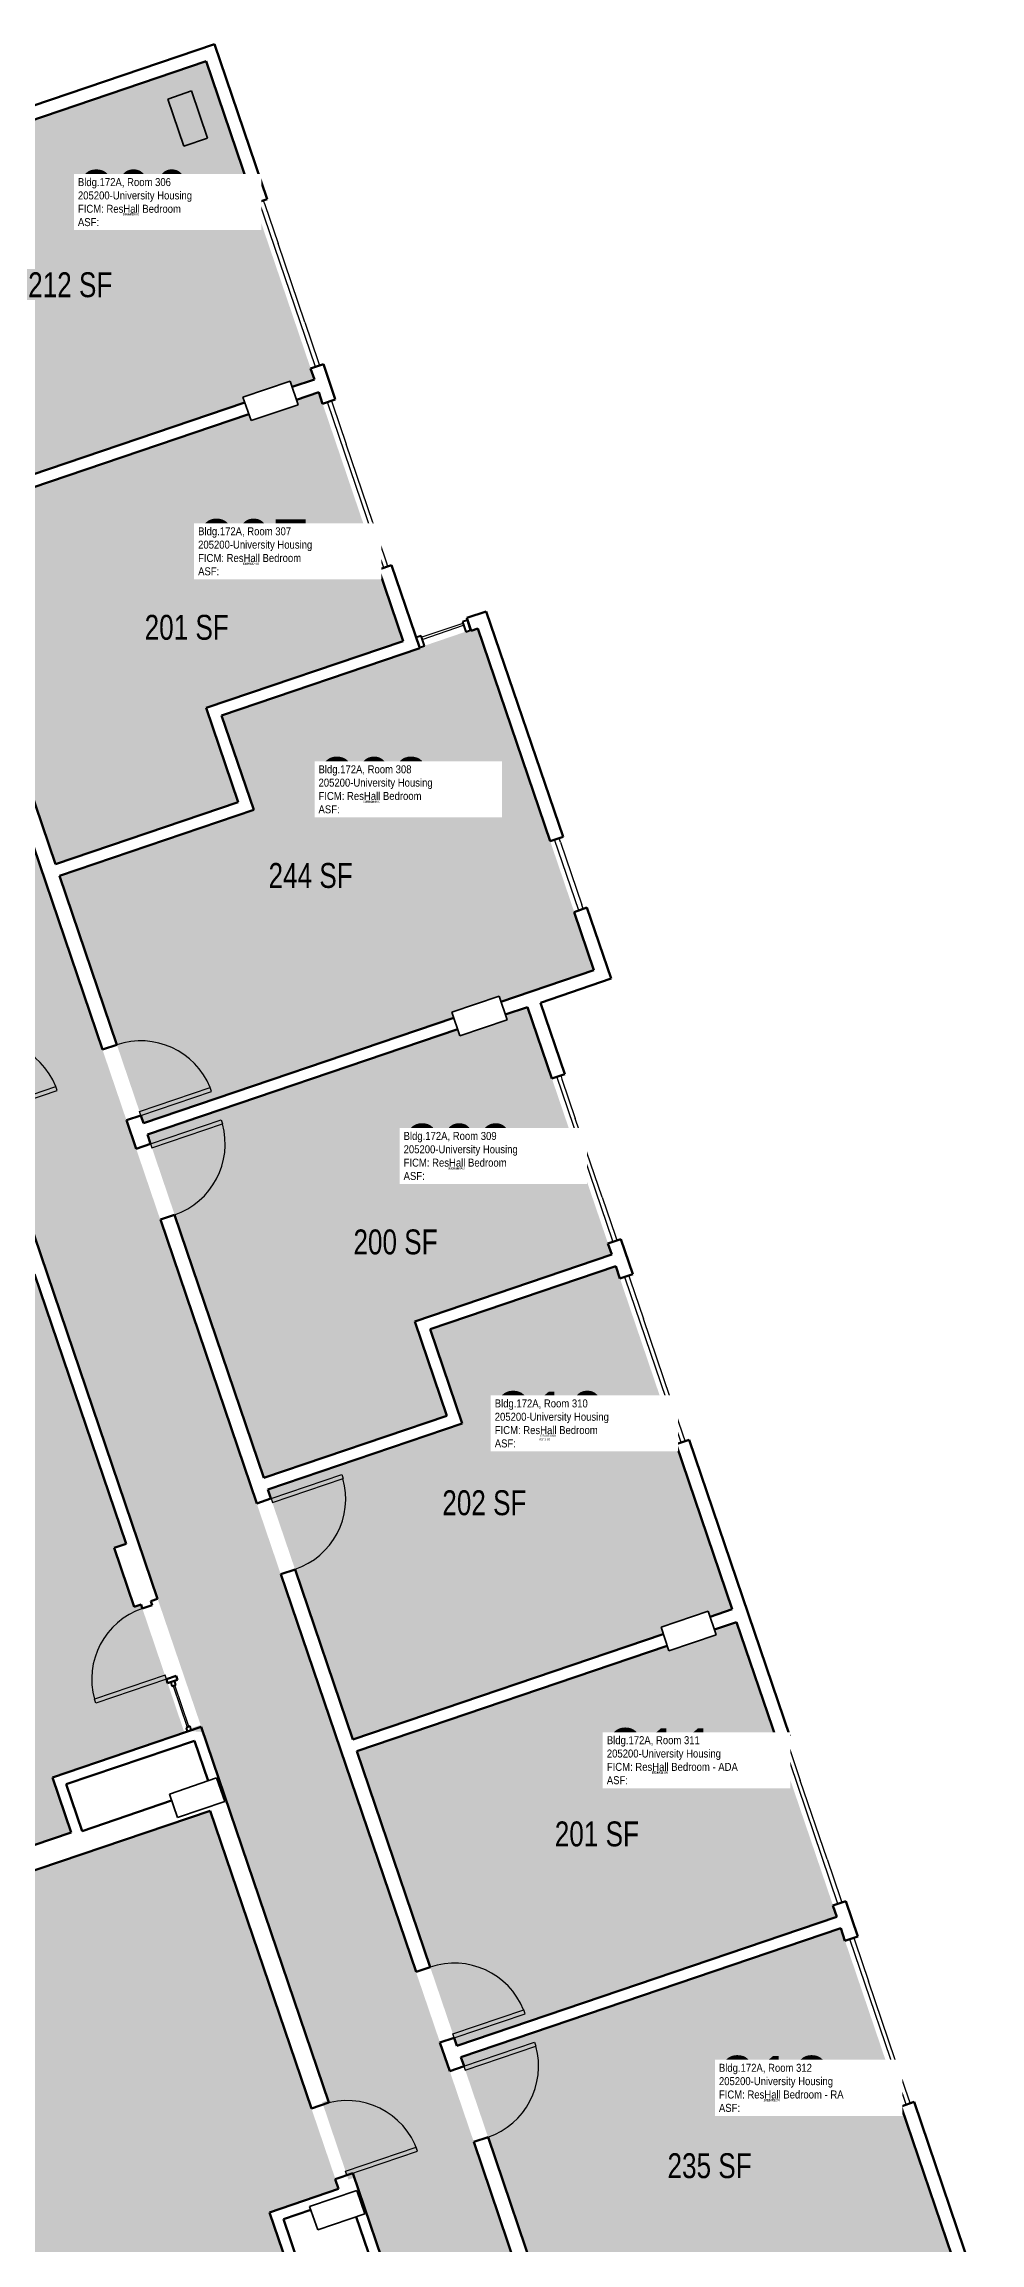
# Model space of a CAD drawing. Header units: inches. Extents: x 69231989 to 69233852, y 27661192 to 27663777.
# Drawn here: x 69232759 to 69233210, y 27662717 to 27663777 of the extents above; entities that cross this region are included whole.
import ezdxf
from ezdxf.enums import TextEntityAlignment as Align

# ---------------------------------------------------------------- set-up
doc = ezdxf.new("R2010")
doc.units = ezdxf.units.IN
doc.header["$LTSCALE"] = 100
doc.header["$MEASUREMENT"] = 0
for name, color, linetype in [('A-COLS', 5, 'CONTINUOUS'), ('A-DOOR', 2, 'CONTINUOUS'), ('A-GLAZ', 1, 'CONTINUOUS'), ('A-IDEN-RNUM', 7, 'CONTINUOUS'), ('A-IDEN-SNUM', 4, 'CONTINUOUS'), ('A-IDEN-VNUM', 4, 'CONTINUOUS'), ('A-WALL', 5, 'CONTINUOUS'), ('AREA-TEXT', 3, 'CONTINUOUS'), ('Rooms-Category-Color', 7, 'CONTINUOUS'), ('Rooms-College-Color', 7, 'CONTINUOUS'), ('Rooms-Department-Color', 7, 'CONTINUOUS'), ('Rooms-Division-Color', 7, 'CONTINUOUS'), ('Rooms-Information', 7, 'CONTINUOUS')]:
    doc.layers.add(name, color=color, linetype=linetype)
doc.styles.add('CP_AREA', font='arial.ttf', dxfattribs={"height": 15})
doc.styles.add('CP_ROOMSNUMBER', font='arial.ttf', dxfattribs={"height": 1})
doc.styles.add('CP_ROOMVNUMBER', font='arial.ttf', dxfattribs={"width": 0.85, "height": 0.075})

# ---------------------------------------------------------------- blocks, each defined once
blk = doc.blocks.new('Single-Flush Vision - 36_ x 84_-3807650-LEVEL 3')
at = {"layer": 'A-DOOR'}
for p, q in [((16, 2.9375), (16, 38.9375)), ((18, 38.9375), (16, 38.9375)), ((18, 2.9375), (18, 38.9375)), ((18, 2.9375), (16, 2.9375))]:
    blk.add_line(p, q, dxfattribs=at)
at = {"layer": 'A-DOOR', "lineweight": 25}
blk.add_arc((18, 2.9375), 36, 90, 180, dxfattribs=at)
blk = doc.blocks.new('08_Single-Flush - 08_Single-Flush_3_-0_ x 7_-0_ 45 MIN-2224386-LEVEL 3')
at = {"layer": 'A-DOOR', "color": 7}
for p, q in [((16, 2.9), (16, 38.9)), ((18, 38.9), (16, 38.9)), ((18, 2.9), (18, 38.9)), ((18, 2.9), (16, 2.9))]:
    blk.add_line(p, q, dxfattribs=at)
at = {"layer": 'A-DOOR', "lineweight": 25}
blk.add_arc((18, 2.9), 36, 93.1847, 180, dxfattribs=at)
blk = doc.blocks.new('08_Single-Flush - 08_Single-Flush_3_-0_ x 7_-0_-5597139-LEVEL 3')
at = {"layer": 'A-DOOR', "color": 7}
for p, q in [((16, -3.6), (16, -39.6)), ((18, -3.6), (16, -3.6)), ((18, -3.6), (18, -39.6)), ((18, -39.6), (16, -39.6))]:
    blk.add_line(p, q, dxfattribs=at)
at = {"layer": 'A-DOOR', "lineweight": 25}
blk.add_arc((18, -3.6), 36, 180, 266.8153, dxfattribs=at)
blk = doc.blocks.new('08_Single-Flush - 08_Single-Flush_3_-0_ x 7_-0_-5597140-LEVEL 3')
at = {"layer": 'A-DOOR', "color": 7}
for p, q in [((16, 3.6), (16, 39.6)), ((18, 39.6), (16, 39.6)), ((18, 3.6), (18, 39.6)), ((18, 3.6), (16, 3.6))]:
    blk.add_line(p, q, dxfattribs=at)
at = {"layer": 'A-DOOR', "lineweight": 25}
blk.add_arc((18, 3.6), 36, 93.1847, 180, dxfattribs=at)
blk = doc.blocks.new('08_Single-Flush - 08_Single-Flush_3_-0_ x 7_-0_-3393117-LEVEL 3')
at = {"layer": 'A-DOOR', "color": 7}
for p, q in [((16, -2.5), (16, -38.4)), ((18, -2.5), (16, -2.5)), ((18, -2.5), (18, -38.4)), ((18, -38.4), (16, -38.4))]:
    blk.add_line(p, q, dxfattribs=at)
at = {"layer": 'A-DOOR', "lineweight": 25}
blk.add_arc((18, -2.5), 36, 180, 266.8153, dxfattribs=at)

msp = doc.modelspace()

# ---------------------------------------------------------------- hatches: boundary and pattern name
at = {"layer": 'Rooms-Category-Color', "true_color": 0x728ef3}
for points in [[(69232660.1, 27663708.3), (69232663.8, 27663697.5), (69232668.3, 27663699.1), (69232676, 27663676.3), (69232671.5, 27663674.8), (69232693.3, 27663610.6), (69232687.5, 27663608.6), (69232706.3, 27663553.1), (69232855.9, 27663603.9), (69232855.9, 27663603.9), (69232855.1, 27663606.5), (69232877.7, 27663614.2), (69232878.7, 27663611.5), (69232889.4, 27663615.1), (69232837.3, 27663768.5)], [(69232837.3, 27663456.8), (69232932.2, 27663489), (69232891.5, 27663608.9), (69232880.8, 27663605.3), (69232881.6, 27663602.9), (69232858.9, 27663595.2), (69232857.8, 27663598.3), (69232708.2, 27663547.5), (69232764.7, 27663381.4), (69232852.7, 27663411.3)], [(69232956.6, 27663307.4), (69232955.7, 27663310.1), (69232978.4, 27663317.9), (69232979.3, 27663315.1), (69232993.1, 27663319.8), (69233024.1, 27663330.4), (69232968.2, 27663495.1), (69232964.9, 27663493.9), (69232964.7, 27663494.3), (69232940.1, 27663485.9), (69232940.2, 27663485.6), (69232844.7, 27663453.1), (69232860.2, 27663407.7), (69232766.6, 27663375.9), (69232807.1, 27663256.6)], [(69232981.4, 27663309), (69232982.3, 27663306.5), (69232959.5, 27663298.8), (69232958.5, 27663301.9), (69232809, 27663251.1), (69232865.1, 27663085.7), (69232953.2, 27663115.6), (69232937.8, 27663161), (69233032.7, 27663193.3), (69232992.1, 27663312.6)], [(69233034.6, 27663187.7), (69232945.2, 27663157.3), (69232960.6, 27663111.9), (69232867, 27663080.1), (69232908, 27662959.6), (69233057.5, 27663010.4), (69233056.4, 27663013.8), (69233079.1, 27663021.5), (69233080, 27663018.7), (69233090.7, 27663022.4)], [(69232958.1, 27662812), (69233141.1, 27662874.2), (69233092.8, 27663016.2), (69233082.1, 27663012.6), (69233082.9, 27663010.1), (69233063.3, 27663003.5), (69233060.2, 27663002.4), (69233059.4, 27663004.8), (69232909.8, 27662954)], [(69233143, 27662868.6), (69232960, 27662806.5), (69233016.6, 27662639.8), (69233041.7, 27662648.3), (69233111.9, 27662672.2), (69233115.5, 27662673.4), (69233115.3, 27662673.9), (69233118.1, 27662674.8), (69233166, 27662691.1), (69233164.4, 27662695.6), (69233187.2, 27662703.4), (69233188.7, 27662698.8), (69233199.4, 27662702.4)]]:
    msp.add_hatch(color=171, dxfattribs=at).paths.add_polyline_path(points)
at = {"layer": 'Rooms-Category-Color', "true_color": 0xadadad}
for points in [[(69232956.4, 27662608), (69233013.2, 27662627.3), (69232952.2, 27662806.9), (69232902, 27662954.5), (69232859.2, 27663080.5), (69232801.1, 27663251.5), (69232758.7, 27663376.3), (69232700.4, 27663548), (69232680.6, 27663606.3), (69232669.1, 27663640.2), (69232612.4, 27663620.9), (69232655.9, 27663492.9), (69232641.9, 27663488.1), (69232363.3, 27663393.5), (69232349.4, 27663388.7), (69232305.9, 27663516.8), (69232249.7, 27663497.7), (69232249.1, 27663497.5), (69232258, 27663471.1), (69232260.8, 27663462.8), (69232280.9, 27663403.8), (69232282.3, 27663399.7), (69232282.3, 27663399.7), (69232330.8, 27663256.8), (69232381.4, 27663108.1), (69232431.5, 27662960.5), (69232465.1, 27662861.5), (69232521.9, 27662880.8), (69232520.2, 27662885.9), (69232502, 27662939.4), (69232497.3, 27662953.1), (69232429.1, 27663153.9), (69232370.6, 27663326.3), (69232368.7, 27663331.9), (69232431.5, 27663353.3), (69232432.5, 27663350.4), (69232466.6, 27663362), (69232465.6, 27663364.9), (69232478.1, 27663369.1), (69232479.1, 27663366.3), (69232513.2, 27663377.9), (69232512.2, 27663380.7), (69232571.8, 27663400.9), (69232669.5, 27663434.1), (69232675.1, 27663436), (69232722.3, 27663296.9), (69232719.5, 27663296), (69232731.8, 27663259.7), (69232734.7, 27663260.7), (69232735.6, 27663258), (69232804.2, 27663055.8), (69232814.1, 27663026.8), (69232832.9, 27662971.6), (69232834.6, 27662966.6), (69232828.9, 27662964.7), (69232829.2, 27662963.7), (69232835.7, 27662963.2), (69232845, 27662935.7), (69232896, 27662785.8), (69232893.2, 27662784.8), (69232905.8, 27662747.5), (69232908.7, 27662748.5), (69232914.5, 27662731.3), (69232923.3, 27662705.2), (69232924.5, 27662701.8), (69232924.5, 27662701.7), (69232951.2, 27662623.2)], [(69232826.8, 27662962.9), (69232805.9, 27663024.6), (69232802.6, 27663023.5), (69232792.9, 27663052), (69232798.7, 27663053.9), (69232734, 27663244.5), (69232596.5, 27663197.8), (69232616.6, 27663138.6), (69232699.7, 27663166.8), (69232702, 27663160), (69232618.9, 27663131.7), (69232632.3, 27663092.5), (69232715.4, 27663120.7), (69232717.7, 27663113.8), (69232634.6, 27663085.6), (69232647.9, 27663046.3), (69232731, 27663074.5), (69232733.4, 27663067.7), (69232650.3, 27663039.4), (69232663.6, 27663000.1), (69232746.7, 27663028.4), (69232748.4, 27663023.4), (69232714.3, 27663011.8), (69232596.5, 27662971.8), (69232596.7, 27662971.3), (69232562.4, 27662960.2), (69232560.7, 27662965.2), (69232643.7, 27662993.4), (69232629.8, 27663034.6), (69232546.7, 27663006.4), (69232545, 27663011.3), (69232628.1, 27663039.5), (69232614.1, 27663080.7), (69232531, 27663052.5), (69232529.4, 27663057.5), (69232612.4, 27663085.7), (69232598.4, 27663126.9), (69232515.4, 27663098.7), (69232513.7, 27663103.7), (69232596.7, 27663131.9), (69232576.6, 27663191), (69232438.7, 27663144.2), (69232502.9, 27662955), (69232508.7, 27662957), (69232509.6, 27662954.3), (69232504.4, 27662952.5), (69232513.6, 27662925.4), (69232515.5, 27662926), (69232528.4, 27662888.1), (69232531.7, 27662889.3), (69232539.8, 27662865.4), (69232604.4, 27662887.4), (69232613.4, 27662860.9), (69232772.2, 27662914.8), (69232763.2, 27662941.3)], [(69232828, 27662576.9), (69232827.9, 27662577.5), (69232798.8, 27662662.9), (69232797.7, 27662666.4), (69232797.7, 27662666.4), (69232785, 27662703.6), (69232790, 27662705.3), (69232802.6, 27662668.1), (69232880.5, 27662694.5), (69232867.8, 27662731.7), (69232886, 27662737.9), (69232901.1, 27662743), (69232899.9, 27662746.7), (69232887.6, 27662782.9), (69232839.2, 27662925.3), (69232778.4, 27662904.6), (69232775.9, 27662903.8), (69232615.9, 27662849.4), (69232614.6, 27662849), (69232564.7, 27662832.1), (69232543.7, 27662824.9), (69232541.2, 27662824.1), (69232540.3, 27662826.5), (69232536.7, 27662837.3), (69232529.3, 27662859.1), (69232528.4, 27662861.6), (69232523.8, 27662875.2), (69232471.1, 27662857.3), (69232488.5, 27662806.2), (69232328, 27662751.6), (69232305.3, 27662743.9), (69232303.2, 27662743.2), (69232303.4, 27662742.7), (69232408.2, 27662434.3), (69232426.5, 27662440.5), (69232427.3, 27662440.8), (69232430.4, 27662441.8), (69232577.1, 27662491.7), (69232565.1, 27662527.2), (69232639.8, 27662552.5), (69232609.6, 27662641.5), (69232722.3, 27662679.8), (69232764.6, 27662555.4)]]:
    msp.add_hatch(color=253, dxfattribs=at).paths.add_polyline_path(points)
at = {"layer": 'Rooms-College-Color', "true_color": 0xadadad}
for points in [[(69232660.1, 27663708.3), (69232663.8, 27663697.5), (69232668.3, 27663699.1), (69232676, 27663676.3), (69232671.5, 27663674.8), (69232693.3, 27663610.6), (69232687.5, 27663608.6), (69232706.3, 27663553.1), (69232855.9, 27663603.9), (69232855.9, 27663603.9), (69232855.1, 27663606.5), (69232877.7, 27663614.2), (69232878.7, 27663611.5), (69232889.4, 27663615.1), (69232837.3, 27663768.5)], [(69232956.4, 27662608), (69233013.2, 27662627.3), (69232952.2, 27662806.9), (69232902, 27662954.5), (69232859.2, 27663080.5), (69232801.1, 27663251.5), (69232758.7, 27663376.3), (69232700.4, 27663548), (69232680.6, 27663606.3), (69232669.1, 27663640.2), (69232612.4, 27663620.9), (69232655.9, 27663492.9), (69232641.9, 27663488.1), (69232363.3, 27663393.5), (69232349.4, 27663388.7), (69232305.9, 27663516.8), (69232249.7, 27663497.7), (69232249.1, 27663497.5), (69232258, 27663471.1), (69232260.8, 27663462.8), (69232280.9, 27663403.8), (69232282.3, 27663399.7), (69232282.3, 27663399.7), (69232330.8, 27663256.8), (69232381.4, 27663108.1), (69232431.5, 27662960.5), (69232465.1, 27662861.5), (69232521.9, 27662880.8), (69232520.2, 27662885.9), (69232502, 27662939.4), (69232497.3, 27662953.1), (69232429.1, 27663153.9), (69232370.6, 27663326.3), (69232368.7, 27663331.9), (69232431.5, 27663353.3), (69232432.5, 27663350.4), (69232466.6, 27663362), (69232465.6, 27663364.9), (69232478.1, 27663369.1), (69232479.1, 27663366.3), (69232513.2, 27663377.9), (69232512.2, 27663380.7), (69232571.8, 27663400.9), (69232669.5, 27663434.1), (69232675.1, 27663436), (69232722.3, 27663296.9), (69232719.5, 27663296), (69232731.8, 27663259.7), (69232734.7, 27663260.7), (69232735.6, 27663258), (69232804.2, 27663055.8), (69232814.1, 27663026.8), (69232832.9, 27662971.6), (69232834.6, 27662966.6), (69232828.9, 27662964.7), (69232829.2, 27662963.7), (69232835.7, 27662963.2), (69232845, 27662935.7), (69232896, 27662785.8), (69232893.2, 27662784.8), (69232905.8, 27662747.5), (69232908.7, 27662748.5), (69232914.5, 27662731.3), (69232923.3, 27662705.2), (69232924.5, 27662701.8), (69232924.5, 27662701.7), (69232951.2, 27662623.2)], [(69232837.3, 27663456.8), (69232932.2, 27663489), (69232891.5, 27663608.9), (69232880.8, 27663605.3), (69232881.6, 27663602.9), (69232858.9, 27663595.2), (69232857.8, 27663598.3), (69232708.2, 27663547.5), (69232764.7, 27663381.4), (69232852.7, 27663411.3)], [(69232956.6, 27663307.4), (69232955.7, 27663310.1), (69232978.4, 27663317.9), (69232979.3, 27663315.1), (69232993.1, 27663319.8), (69233024.1, 27663330.4), (69232968.2, 27663495.1), (69232964.9, 27663493.9), (69232964.7, 27663494.3), (69232940.1, 27663485.9), (69232940.2, 27663485.6), (69232844.7, 27663453.1), (69232860.2, 27663407.7), (69232766.6, 27663375.9), (69232807.1, 27663256.6)], [(69232981.4, 27663309), (69232982.3, 27663306.5), (69232959.5, 27663298.8), (69232958.5, 27663301.9), (69232809, 27663251.1), (69232865.1, 27663085.7), (69232953.2, 27663115.6), (69232937.8, 27663161), (69233032.7, 27663193.3), (69232992.1, 27663312.6)], [(69232826.8, 27662962.9), (69232805.9, 27663024.6), (69232802.6, 27663023.5), (69232792.9, 27663052), (69232798.7, 27663053.9), (69232734, 27663244.5), (69232596.5, 27663197.8), (69232616.6, 27663138.6), (69232699.7, 27663166.8), (69232702, 27663160), (69232618.9, 27663131.7), (69232632.3, 27663092.5), (69232715.4, 27663120.7), (69232717.7, 27663113.8), (69232634.6, 27663085.6), (69232647.9, 27663046.3), (69232731, 27663074.5), (69232733.4, 27663067.7), (69232650.3, 27663039.4), (69232663.6, 27663000.1), (69232746.7, 27663028.4), (69232748.4, 27663023.4), (69232714.3, 27663011.8), (69232596.5, 27662971.8), (69232596.7, 27662971.3), (69232562.4, 27662960.2), (69232560.7, 27662965.2), (69232643.7, 27662993.4), (69232629.8, 27663034.6), (69232546.7, 27663006.4), (69232545, 27663011.3), (69232628.1, 27663039.5), (69232614.1, 27663080.7), (69232531, 27663052.5), (69232529.4, 27663057.5), (69232612.4, 27663085.7), (69232598.4, 27663126.9), (69232515.4, 27663098.7), (69232513.7, 27663103.7), (69232596.7, 27663131.9), (69232576.6, 27663191), (69232438.7, 27663144.2), (69232502.9, 27662955), (69232508.7, 27662957), (69232509.6, 27662954.3), (69232504.4, 27662952.5), (69232513.6, 27662925.4), (69232515.5, 27662926), (69232528.4, 27662888.1), (69232531.7, 27662889.3), (69232539.8, 27662865.4), (69232604.4, 27662887.4), (69232613.4, 27662860.9), (69232772.2, 27662914.8), (69232763.2, 27662941.3)], [(69233034.6, 27663187.7), (69232945.2, 27663157.3), (69232960.6, 27663111.9), (69232867, 27663080.1), (69232908, 27662959.6), (69233057.5, 27663010.4), (69233056.4, 27663013.8), (69233079.1, 27663021.5), (69233080, 27663018.7), (69233090.7, 27663022.4)], [(69232958.1, 27662812), (69233141.1, 27662874.2), (69233092.8, 27663016.2), (69233082.1, 27663012.6), (69233082.9, 27663010.1), (69233063.3, 27663003.5), (69233060.2, 27663002.4), (69233059.4, 27663004.8), (69232909.8, 27662954)], [(69232828, 27662576.9), (69232827.9, 27662577.5), (69232798.8, 27662662.9), (69232797.7, 27662666.4), (69232797.7, 27662666.4), (69232785, 27662703.6), (69232790, 27662705.3), (69232802.6, 27662668.1), (69232880.5, 27662694.5), (69232867.8, 27662731.7), (69232886, 27662737.9), (69232901.1, 27662743), (69232899.9, 27662746.7), (69232887.6, 27662782.9), (69232839.2, 27662925.3), (69232778.4, 27662904.6), (69232775.9, 27662903.8), (69232615.9, 27662849.4), (69232614.6, 27662849), (69232564.7, 27662832.1), (69232543.7, 27662824.9), (69232541.2, 27662824.1), (69232540.3, 27662826.5), (69232536.7, 27662837.3), (69232529.3, 27662859.1), (69232528.4, 27662861.6), (69232523.8, 27662875.2), (69232471.1, 27662857.3), (69232488.5, 27662806.2), (69232328, 27662751.6), (69232305.3, 27662743.9), (69232303.2, 27662743.2), (69232303.4, 27662742.7), (69232408.2, 27662434.3), (69232426.5, 27662440.5), (69232427.3, 27662440.8), (69232430.4, 27662441.8), (69232577.1, 27662491.7), (69232565.1, 27662527.2), (69232639.8, 27662552.5), (69232609.6, 27662641.5), (69232722.3, 27662679.8), (69232764.6, 27662555.4)], [(69233143, 27662868.6), (69232960, 27662806.5), (69233016.6, 27662639.8), (69233041.7, 27662648.3), (69233111.9, 27662672.2), (69233115.5, 27662673.4), (69233115.3, 27662673.9), (69233118.1, 27662674.8), (69233166, 27662691.1), (69233164.4, 27662695.6), (69233187.2, 27662703.4), (69233188.7, 27662698.8), (69233199.4, 27662702.4)]]:
    msp.add_hatch(color=253, dxfattribs=at).paths.add_polyline_path(points)
at = {"layer": 'Rooms-Department-Color', "true_color": 0x604aed}
for points in [[(69232660.1, 27663708.3), (69232663.8, 27663697.5), (69232668.3, 27663699.1), (69232676, 27663676.3), (69232671.5, 27663674.8), (69232693.3, 27663610.6), (69232687.5, 27663608.6), (69232706.3, 27663553.1), (69232855.9, 27663603.9), (69232855.9, 27663603.9), (69232855.1, 27663606.5), (69232877.7, 27663614.2), (69232878.7, 27663611.5), (69232889.4, 27663615.1), (69232837.3, 27663768.5)], [(69232837.3, 27663456.8), (69232932.2, 27663489), (69232891.5, 27663608.9), (69232880.8, 27663605.3), (69232881.6, 27663602.9), (69232858.9, 27663595.2), (69232857.8, 27663598.3), (69232708.2, 27663547.5), (69232764.7, 27663381.4), (69232852.7, 27663411.3)], [(69232956.6, 27663307.4), (69232955.7, 27663310.1), (69232978.4, 27663317.9), (69232979.3, 27663315.1), (69232993.1, 27663319.8), (69233024.1, 27663330.4), (69232968.2, 27663495.1), (69232964.9, 27663493.9), (69232964.7, 27663494.3), (69232940.1, 27663485.9), (69232940.2, 27663485.6), (69232844.7, 27663453.1), (69232860.2, 27663407.7), (69232766.6, 27663375.9), (69232807.1, 27663256.6)], [(69232981.4, 27663309), (69232982.3, 27663306.5), (69232959.5, 27663298.8), (69232958.5, 27663301.9), (69232809, 27663251.1), (69232865.1, 27663085.7), (69232953.2, 27663115.6), (69232937.8, 27663161), (69233032.7, 27663193.3), (69232992.1, 27663312.6)], [(69233034.6, 27663187.7), (69232945.2, 27663157.3), (69232960.6, 27663111.9), (69232867, 27663080.1), (69232908, 27662959.6), (69233057.5, 27663010.4), (69233056.4, 27663013.8), (69233079.1, 27663021.5), (69233080, 27663018.7), (69233090.7, 27663022.4)], [(69232958.1, 27662812), (69233141.1, 27662874.2), (69233092.8, 27663016.2), (69233082.1, 27663012.6), (69233082.9, 27663010.1), (69233063.3, 27663003.5), (69233060.2, 27663002.4), (69233059.4, 27663004.8), (69232909.8, 27662954)], [(69233143, 27662868.6), (69232960, 27662806.5), (69233016.6, 27662639.8), (69233041.7, 27662648.3), (69233111.9, 27662672.2), (69233115.5, 27662673.4), (69233115.3, 27662673.9), (69233118.1, 27662674.8), (69233166, 27662691.1), (69233164.4, 27662695.6), (69233187.2, 27662703.4), (69233188.7, 27662698.8), (69233199.4, 27662702.4)]]:
    msp.add_hatch(color=173, dxfattribs=at).paths.add_polyline_path(points)
at = {"layer": 'Rooms-Department-Color', "true_color": 0xacacac}
for points in [[(69232956.4, 27662608), (69233013.2, 27662627.3), (69232952.2, 27662806.9), (69232902, 27662954.5), (69232859.2, 27663080.5), (69232801.1, 27663251.5), (69232758.7, 27663376.3), (69232700.4, 27663548), (69232680.6, 27663606.3), (69232669.1, 27663640.2), (69232612.4, 27663620.9), (69232655.9, 27663492.9), (69232641.9, 27663488.1), (69232363.3, 27663393.5), (69232349.4, 27663388.7), (69232305.9, 27663516.8), (69232249.7, 27663497.7), (69232249.1, 27663497.5), (69232258, 27663471.1), (69232260.8, 27663462.8), (69232280.9, 27663403.8), (69232282.3, 27663399.7), (69232282.3, 27663399.7), (69232330.8, 27663256.8), (69232381.4, 27663108.1), (69232431.5, 27662960.5), (69232465.1, 27662861.5), (69232521.9, 27662880.8), (69232520.2, 27662885.9), (69232502, 27662939.4), (69232497.3, 27662953.1), (69232429.1, 27663153.9), (69232370.6, 27663326.3), (69232368.7, 27663331.9), (69232431.5, 27663353.3), (69232432.5, 27663350.4), (69232466.6, 27663362), (69232465.6, 27663364.9), (69232478.1, 27663369.1), (69232479.1, 27663366.3), (69232513.2, 27663377.9), (69232512.2, 27663380.7), (69232571.8, 27663400.9), (69232669.5, 27663434.1), (69232675.1, 27663436), (69232722.3, 27663296.9), (69232719.5, 27663296), (69232731.8, 27663259.7), (69232734.7, 27663260.7), (69232735.6, 27663258), (69232804.2, 27663055.8), (69232814.1, 27663026.8), (69232832.9, 27662971.6), (69232834.6, 27662966.6), (69232828.9, 27662964.7), (69232829.2, 27662963.7), (69232835.7, 27662963.2), (69232845, 27662935.7), (69232896, 27662785.8), (69232893.2, 27662784.8), (69232905.8, 27662747.5), (69232908.7, 27662748.5), (69232914.5, 27662731.3), (69232923.3, 27662705.2), (69232924.5, 27662701.8), (69232924.5, 27662701.7), (69232951.2, 27662623.2)], [(69232826.8, 27662962.9), (69232805.9, 27663024.6), (69232802.6, 27663023.5), (69232792.9, 27663052), (69232798.7, 27663053.9), (69232734, 27663244.5), (69232596.5, 27663197.8), (69232616.6, 27663138.6), (69232699.7, 27663166.8), (69232702, 27663160), (69232618.9, 27663131.7), (69232632.3, 27663092.5), (69232715.4, 27663120.7), (69232717.7, 27663113.8), (69232634.6, 27663085.6), (69232647.9, 27663046.3), (69232731, 27663074.5), (69232733.4, 27663067.7), (69232650.3, 27663039.4), (69232663.6, 27663000.1), (69232746.7, 27663028.4), (69232748.4, 27663023.4), (69232714.3, 27663011.8), (69232596.5, 27662971.8), (69232596.7, 27662971.3), (69232562.4, 27662960.2), (69232560.7, 27662965.2), (69232643.7, 27662993.4), (69232629.8, 27663034.6), (69232546.7, 27663006.4), (69232545, 27663011.3), (69232628.1, 27663039.5), (69232614.1, 27663080.7), (69232531, 27663052.5), (69232529.4, 27663057.5), (69232612.4, 27663085.7), (69232598.4, 27663126.9), (69232515.4, 27663098.7), (69232513.7, 27663103.7), (69232596.7, 27663131.9), (69232576.6, 27663191), (69232438.7, 27663144.2), (69232502.9, 27662955), (69232508.7, 27662957), (69232509.6, 27662954.3), (69232504.4, 27662952.5), (69232513.6, 27662925.4), (69232515.5, 27662926), (69232528.4, 27662888.1), (69232531.7, 27662889.3), (69232539.8, 27662865.4), (69232604.4, 27662887.4), (69232613.4, 27662860.9), (69232772.2, 27662914.8), (69232763.2, 27662941.3)], [(69232828, 27662576.9), (69232827.9, 27662577.5), (69232798.8, 27662662.9), (69232797.7, 27662666.4), (69232797.7, 27662666.4), (69232785, 27662703.6), (69232790, 27662705.3), (69232802.6, 27662668.1), (69232880.5, 27662694.5), (69232867.8, 27662731.7), (69232886, 27662737.9), (69232901.1, 27662743), (69232899.9, 27662746.7), (69232887.6, 27662782.9), (69232839.2, 27662925.3), (69232778.4, 27662904.6), (69232775.9, 27662903.8), (69232615.9, 27662849.4), (69232614.6, 27662849), (69232564.7, 27662832.1), (69232543.7, 27662824.9), (69232541.2, 27662824.1), (69232540.3, 27662826.5), (69232536.7, 27662837.3), (69232529.3, 27662859.1), (69232528.4, 27662861.6), (69232523.8, 27662875.2), (69232471.1, 27662857.3), (69232488.5, 27662806.2), (69232328, 27662751.6), (69232305.3, 27662743.9), (69232303.2, 27662743.2), (69232303.4, 27662742.7), (69232408.2, 27662434.3), (69232426.5, 27662440.5), (69232427.3, 27662440.8), (69232430.4, 27662441.8), (69232577.1, 27662491.7), (69232565.1, 27662527.2), (69232639.8, 27662552.5), (69232609.6, 27662641.5), (69232722.3, 27662679.8), (69232764.6, 27662555.4)]]:
    msp.add_hatch(color=253, dxfattribs=at).paths.add_polyline_path(points)
at = {"layer": 'Rooms-Division-Color', "true_color": 0x604aed}
for points in [[(69232660.1, 27663708.3), (69232663.8, 27663697.5), (69232668.3, 27663699.1), (69232676, 27663676.3), (69232671.5, 27663674.8), (69232693.3, 27663610.6), (69232687.5, 27663608.6), (69232706.3, 27663553.1), (69232855.9, 27663603.9), (69232855.9, 27663603.9), (69232855.1, 27663606.5), (69232877.7, 27663614.2), (69232878.7, 27663611.5), (69232889.4, 27663615.1), (69232837.3, 27663768.5)], [(69232837.3, 27663456.8), (69232932.2, 27663489), (69232891.5, 27663608.9), (69232880.8, 27663605.3), (69232881.6, 27663602.9), (69232858.9, 27663595.2), (69232857.8, 27663598.3), (69232708.2, 27663547.5), (69232764.7, 27663381.4), (69232852.7, 27663411.3)], [(69232956.6, 27663307.4), (69232955.7, 27663310.1), (69232978.4, 27663317.9), (69232979.3, 27663315.1), (69232993.1, 27663319.8), (69233024.1, 27663330.4), (69232968.2, 27663495.1), (69232964.9, 27663493.9), (69232964.7, 27663494.3), (69232940.1, 27663485.9), (69232940.2, 27663485.6), (69232844.7, 27663453.1), (69232860.2, 27663407.7), (69232766.6, 27663375.9), (69232807.1, 27663256.6)], [(69232981.4, 27663309), (69232982.3, 27663306.5), (69232959.5, 27663298.8), (69232958.5, 27663301.9), (69232809, 27663251.1), (69232865.1, 27663085.7), (69232953.2, 27663115.6), (69232937.8, 27663161), (69233032.7, 27663193.3), (69232992.1, 27663312.6)], [(69233034.6, 27663187.7), (69232945.2, 27663157.3), (69232960.6, 27663111.9), (69232867, 27663080.1), (69232908, 27662959.6), (69233057.5, 27663010.4), (69233056.4, 27663013.8), (69233079.1, 27663021.5), (69233080, 27663018.7), (69233090.7, 27663022.4)], [(69232958.1, 27662812), (69233141.1, 27662874.2), (69233092.8, 27663016.2), (69233082.1, 27663012.6), (69233082.9, 27663010.1), (69233063.3, 27663003.5), (69233060.2, 27663002.4), (69233059.4, 27663004.8), (69232909.8, 27662954)], [(69233143, 27662868.6), (69232960, 27662806.5), (69233016.6, 27662639.8), (69233041.7, 27662648.3), (69233111.9, 27662672.2), (69233115.5, 27662673.4), (69233115.3, 27662673.9), (69233118.1, 27662674.8), (69233166, 27662691.1), (69233164.4, 27662695.6), (69233187.2, 27662703.4), (69233188.7, 27662698.8), (69233199.4, 27662702.4)]]:
    msp.add_hatch(color=173, dxfattribs=at).paths.add_polyline_path(points)
at = {"layer": 'Rooms-Division-Color', "true_color": 0xadadad}
for points in [[(69232956.4, 27662608), (69233013.2, 27662627.3), (69232952.2, 27662806.9), (69232902, 27662954.5), (69232859.2, 27663080.5), (69232801.1, 27663251.5), (69232758.7, 27663376.3), (69232700.4, 27663548), (69232680.6, 27663606.3), (69232669.1, 27663640.2), (69232612.4, 27663620.9), (69232655.9, 27663492.9), (69232641.9, 27663488.1), (69232363.3, 27663393.5), (69232349.4, 27663388.7), (69232305.9, 27663516.8), (69232249.7, 27663497.7), (69232249.1, 27663497.5), (69232258, 27663471.1), (69232260.8, 27663462.8), (69232280.9, 27663403.8), (69232282.3, 27663399.7), (69232282.3, 27663399.7), (69232330.8, 27663256.8), (69232381.4, 27663108.1), (69232431.5, 27662960.5), (69232465.1, 27662861.5), (69232521.9, 27662880.8), (69232520.2, 27662885.9), (69232502, 27662939.4), (69232497.3, 27662953.1), (69232429.1, 27663153.9), (69232370.6, 27663326.3), (69232368.7, 27663331.9), (69232431.5, 27663353.3), (69232432.5, 27663350.4), (69232466.6, 27663362), (69232465.6, 27663364.9), (69232478.1, 27663369.1), (69232479.1, 27663366.3), (69232513.2, 27663377.9), (69232512.2, 27663380.7), (69232571.8, 27663400.9), (69232669.5, 27663434.1), (69232675.1, 27663436), (69232722.3, 27663296.9), (69232719.5, 27663296), (69232731.8, 27663259.7), (69232734.7, 27663260.7), (69232735.6, 27663258), (69232804.2, 27663055.8), (69232814.1, 27663026.8), (69232832.9, 27662971.6), (69232834.6, 27662966.6), (69232828.9, 27662964.7), (69232829.2, 27662963.7), (69232835.7, 27662963.2), (69232845, 27662935.7), (69232896, 27662785.8), (69232893.2, 27662784.8), (69232905.8, 27662747.5), (69232908.7, 27662748.5), (69232914.5, 27662731.3), (69232923.3, 27662705.2), (69232924.5, 27662701.8), (69232924.5, 27662701.7), (69232951.2, 27662623.2)], [(69232826.8, 27662962.9), (69232805.9, 27663024.6), (69232802.6, 27663023.5), (69232792.9, 27663052), (69232798.7, 27663053.9), (69232734, 27663244.5), (69232596.5, 27663197.8), (69232616.6, 27663138.6), (69232699.7, 27663166.8), (69232702, 27663160), (69232618.9, 27663131.7), (69232632.3, 27663092.5), (69232715.4, 27663120.7), (69232717.7, 27663113.8), (69232634.6, 27663085.6), (69232647.9, 27663046.3), (69232731, 27663074.5), (69232733.4, 27663067.7), (69232650.3, 27663039.4), (69232663.6, 27663000.1), (69232746.7, 27663028.4), (69232748.4, 27663023.4), (69232714.3, 27663011.8), (69232596.5, 27662971.8), (69232596.7, 27662971.3), (69232562.4, 27662960.2), (69232560.7, 27662965.2), (69232643.7, 27662993.4), (69232629.8, 27663034.6), (69232546.7, 27663006.4), (69232545, 27663011.3), (69232628.1, 27663039.5), (69232614.1, 27663080.7), (69232531, 27663052.5), (69232529.4, 27663057.5), (69232612.4, 27663085.7), (69232598.4, 27663126.9), (69232515.4, 27663098.7), (69232513.7, 27663103.7), (69232596.7, 27663131.9), (69232576.6, 27663191), (69232438.7, 27663144.2), (69232502.9, 27662955), (69232508.7, 27662957), (69232509.6, 27662954.3), (69232504.4, 27662952.5), (69232513.6, 27662925.4), (69232515.5, 27662926), (69232528.4, 27662888.1), (69232531.7, 27662889.3), (69232539.8, 27662865.4), (69232604.4, 27662887.4), (69232613.4, 27662860.9), (69232772.2, 27662914.8), (69232763.2, 27662941.3)], [(69232828, 27662576.9), (69232827.9, 27662577.5), (69232798.8, 27662662.9), (69232797.7, 27662666.4), (69232797.7, 27662666.4), (69232785, 27662703.6), (69232790, 27662705.3), (69232802.6, 27662668.1), (69232880.5, 27662694.5), (69232867.8, 27662731.7), (69232886, 27662737.9), (69232901.1, 27662743), (69232899.9, 27662746.7), (69232887.6, 27662782.9), (69232839.2, 27662925.3), (69232778.4, 27662904.6), (69232775.9, 27662903.8), (69232615.9, 27662849.4), (69232614.6, 27662849), (69232564.7, 27662832.1), (69232543.7, 27662824.9), (69232541.2, 27662824.1), (69232540.3, 27662826.5), (69232536.7, 27662837.3), (69232529.3, 27662859.1), (69232528.4, 27662861.6), (69232523.8, 27662875.2), (69232471.1, 27662857.3), (69232488.5, 27662806.2), (69232328, 27662751.6), (69232305.3, 27662743.9), (69232303.2, 27662743.2), (69232303.4, 27662742.7), (69232408.2, 27662434.3), (69232426.5, 27662440.5), (69232427.3, 27662440.8), (69232430.4, 27662441.8), (69232577.1, 27662491.7), (69232565.1, 27662527.2), (69232639.8, 27662552.5), (69232609.6, 27662641.5), (69232722.3, 27662679.8), (69232764.6, 27662555.4)]]:
    msp.add_hatch(color=253, dxfattribs=at).paths.add_polyline_path(points)

# ---------------------------------------------------------------- linework, layer by layer
at = {"layer": 'A-COLS', "lineweight": 35}
for p, q in [((69232818.8, 27663750.2), (69232830.2, 27663754.1)), ((69232830.2, 27663754.1), (69232837.9, 27663731.3)), ((69232826.5, 27663727.5), (69232818.8, 27663750.2)), ((69232837.9, 27663731.3), (69232826.5, 27663727.5)), ((69232855, 27663606.5), (69232877.7, 27663614.2)), ((69232858.9, 27663595.2), (69232855, 27663606.5)), ((69232877.7, 27663614.2), (69232881.6, 27663602.9)), ((69232881.6, 27663602.9), (69232858.9, 27663595.2)), ((69232955.7, 27663310.1), (69232978.4, 27663317.9)), ((69232959.5, 27663298.8), (69232955.7, 27663310.1)), ((69232978.4, 27663317.9), (69232982.3, 27663306.5)), ((69232982.3, 27663306.5), (69232959.5, 27663298.8)), ((69233056.4, 27663013.8), (69233079.1, 27663021.5)), ((69233060.2, 27663002.4), (69233056.4, 27663013.8)), ((69233079.1, 27663021.5), (69233082.9, 27663010.1)), ((69233082.9, 27663010.1), (69233060.2, 27663002.4)), ((69232819.6, 27662933.3), (69232842.3, 27662941.1)), ((69232842.3, 27662941.1), (69232846.2, 27662929.7)), ((69232823.4, 27662922), (69232819.6, 27662933.3)), ((69232846.2, 27662929.7), (69232823.4, 27662922)), ((69232887.1, 27662734.6), (69232909.8, 27662742.3)), ((69232909.8, 27662742.3), (69232913.7, 27662731)), ((69232891, 27662723.3), (69232887.1, 27662734.6)), ((69232913.7, 27662731), (69232891, 27662723.3))]:
    msp.add_line(p, q, dxfattribs=at)
at = {"layer": 'A-GLAZ'}
for p, q in [((69232864.8, 27663701.3), (69232865.5, 27663699.4)), ((69232863, 27663700.4), (69232862.9, 27663700.7)), ((69232890, 27663621.2), (69232863, 27663700.4)), ((69232865.5, 27663699.4), (69232871.9, 27663680.5)), ((69232884.8, 27663642.6), (69232871.9, 27663680.5)), ((69232884.8, 27663642.6), (69232891.2, 27663623.7)), ((69232891.2, 27663623.7), (69232891.9, 27663621.8)), ((69232895.9, 27663603.6), (69232895.8, 27663604.1)), ((69232922.9, 27663524.3), (69232895.9, 27663603.6)), ((69232897.6, 27663604.8), (69232898.3, 27663602.9)), ((69232898.3, 27663602.9), (69232904.7, 27663583.9)), ((69232917.6, 27663546.1), (69232904.7, 27663583.9)), ((69232917.6, 27663546.1), (69232924, 27663527.1)), ((69232924, 27663527.1), (69232924.7, 27663525)), ((69232961, 27663497.5), (69232941.1, 27663490.8)), ((69232941.1, 27663490.8), (69232941.4, 27663489.8)), ((69232941.4, 27663489.8), (69232961.3, 27663496.6)), ((69232961.3, 27663496.6), (69232961, 27663497.5)), ((69233007.9, 27663392.1), (69233007.3, 27663394)), ((69233016.8, 27663359.1), (69233005.1, 27663393.3)), ((69233007.9, 27663392.1), (69233018.2, 27663361.8)), ((69233018.9, 27663359.9), (69233018.2, 27663361.8)), ((69233033, 27663200.2), (69233006.2, 27663279.1)), ((69233008.1, 27663279.7), (69233008.7, 27663277.8)), ((69233008.7, 27663277.8), (69233015.1, 27663258.9)), ((69233028, 27663221), (69233015.1, 27663258.9)), ((69233028, 27663221), (69233034.4, 27663202.1)), ((69233033.2, 27663199.5), (69233033, 27663200.2)), ((69233034.4, 27663202.1), (69233035.1, 27663200.2)), ((69233039.2, 27663182), (69233039, 27663182.5)), ((69233066.1, 27663102.7), (69233039.2, 27663182)), ((69233040.9, 27663183.1), (69233041.5, 27663181.2)), ((69233041.5, 27663181.2), (69233048, 27663162.3)), ((69233060.8, 27663124.4), (69233048, 27663162.3)), ((69233060.8, 27663124.4), (69233067.3, 27663105.5)), ((69233067.3, 27663105.5), (69233068, 27663103.3)), ((69232822.2, 27662985.8), (69232821.3, 27662985.5)), ((69232821.3, 27662985.5), (69232828.1, 27662965.5)), ((69232829, 27662965.8), (69232822.2, 27662985.8)), ((69232828.1, 27662965.5), (69232829, 27662965.8)), ((69233114.7, 27662959.7), (69233114.6, 27662960)), ((69233141.6, 27662880.4), (69233114.7, 27662959.7)), ((69233116.5, 27662960.6), (69233117.1, 27662958.7)), ((69233117.1, 27662958.7), (69233123.5, 27662939.8)), ((69233136.4, 27662901.9), (69233123.5, 27662939.8)), ((69233136.4, 27662901.9), (69233142.8, 27662883)), ((69233142.8, 27662883), (69233143.5, 27662881.1)), ((69233149.3, 27662864), (69233149.9, 27662862.1)), ((69233174.2, 27662784.6), (69233147.4, 27662863.4)), ((69233149.9, 27662862.1), (69233156.4, 27662843.2)), ((69233169.2, 27662805.3), (69233156.4, 27662843.2)), ((69233169.2, 27662805.3), (69233175.7, 27662786.4)), ((69233174.5, 27662783.6), (69233174.2, 27662784.6)), ((69233175.7, 27662786.4), (69233176.4, 27662784.3))]:
    msp.add_line(p, q, dxfattribs=at)
at = {"layer": 'A-GLAZ', "lineweight": 40}
for p, q in [((69232940.9, 27663491.5), (69232938.5, 27663490.7)), ((69232938.5, 27663490.7), (69232940.1, 27663485.9)), ((69232942.5, 27663486.7), (69232940.9, 27663491.5)), ((69232940.1, 27663485.9), (69232942.5, 27663486.7))]:
    msp.add_line(p, q, dxfattribs=at)
at = {"layer": 'A-GLAZ', "lineweight": 40, "extrusion": (0, 0, -1)}
for p, q in [((69232963.1, 27663499), (69232960.8, 27663498.2)), ((69232960.8, 27663498.2), (69232962.4, 27663493.5)), ((69232962.4, 27663493.5), (69232964.7, 27663494.3)), ((69232964.7, 27663494.3), (69232963.1, 27663499)), ((69232822.1, 27662987.9), (69232820.2, 27662987.2)), ((69232820.2, 27662987.2), (69232820.8, 27662985.3)), ((69232820.8, 27662985.3), (69232822.7, 27662986)), ((69232822.7, 27662986), (69232822.1, 27662987.9)), ((69232829.5, 27662966), (69232827.6, 27662965.3)), ((69232827.6, 27662965.3), (69232828.2, 27662963.4)), ((69232828.2, 27662963.4), (69232830.1, 27662964.1)), ((69232830.1, 27662964.1), (69232829.5, 27662966))]:
    msp.add_line(p, q, dxfattribs=at)
at = {"layer": 'A-WALL', "lineweight": 50}
for p, q in [((69232841.3, 27663776.7), (69232644.7, 27663709.9)), ((69232866.7, 27663702), (69232841.3, 27663776.7)), ((69232660.1, 27663708.3), (69232837.3, 27663768.5)), ((69232837.3, 27663768.5), (69232860.6, 27663699.9)), ((69232860.6, 27663699.9), (69232866.7, 27663702)), ((69232893.8, 27663622.4), (69232887.6, 27663620.4)), ((69232887.6, 27663620.4), (69232889.4, 27663615.1)), ((69232899.3, 27663606), (69232893.8, 27663622.4)), ((69232889.4, 27663615.1), (69232878.7, 27663611.5)), ((69232880.8, 27663605.3), (69232891.5, 27663608.9)), ((69232891.5, 27663608.9), (69232893.4, 27663603.3)), ((69232899.5, 27663605.4), (69232899.3, 27663606)), ((69232855.9, 27663603.9), (69232706.3, 27663553.1)), ((69232708.2, 27663547.5), (69232857.8, 27663598.3)), ((69232893.4, 27663603.3), (69232899.5, 27663605.4)), ((69232926.6, 27663525.6), (69232920.5, 27663523.5)), ((69232920.5, 27663523.5), (69232932.2, 27663489)), ((69232940.2, 27663485.6), (69232926.6, 27663525.6)), ((69232714.2, 27663507.4), (69232787.4, 27663292.1)), ((69232764.7, 27663381.4), (69232721.1, 27663509.7)), ((69232972.2, 27663503.3), (69232962.8, 27663500.1)), ((69232962.8, 27663500.1), (69232964.9, 27663493.9)), ((69233009.2, 27663394.6), (69232972.2, 27663503.3)), ((69232932.2, 27663489), (69232837.3, 27663456.8)), ((69232964.9, 27663493.9), (69232968.2, 27663495.1)), ((69232968.2, 27663495.1), (69233003, 27663392.6)), ((69232844.7, 27663453.1), (69232940.2, 27663485.6)), ((69232837.3, 27663456.8), (69232852.7, 27663411.3)), ((69232860.2, 27663407.7), (69232844.7, 27663453.1)), ((69232852.7, 27663411.3), (69232764.7, 27663381.4)), ((69232766.6, 27663375.9), (69232860.2, 27663407.7)), ((69233003, 27663392.5), (69233009.2, 27663394.6)), ((69232794.2, 27663294.4), (69232766.6, 27663375.9)), ((69233020.7, 27663360.5), (69233014.6, 27663358.3)), ((69233014.6, 27663358.3), (69233024.1, 27663330.4)), ((69233032.4, 27663326.3), (69233020.7, 27663360.5)), ((69233024.1, 27663330.4), (69232979.3, 27663315.1)), ((69232998.3, 27663314.7), (69233032.4, 27663326.3)), ((69232981.4, 27663309), (69232992.1, 27663312.6)), ((69232992.1, 27663312.6), (69233003.8, 27663278.2)), ((69233010, 27663280.3), (69232998.3, 27663314.7)), ((69232956.6, 27663307.4), (69232807.1, 27663256.6)), ((69232809, 27663251.1), (69232958.5, 27663301.9)), ((69232787.4, 27663292.1), (69232794.2, 27663294.4)), ((69233003.8, 27663278.2), (69233010, 27663280.3)), ((69232813.9, 27663027.4), (69232734.3, 27663261.8)), ((69232805.8, 27663260.4), (69232798.9, 27663258)), ((69232798.9, 27663258), (69232803.6, 27663244.3)), ((69232807.1, 27663256.6), (69232805.8, 27663260.4)), ((69232803.6, 27663244.3), (69232810.5, 27663246.6)), ((69232810.5, 27663246.6), (69232809, 27663251.1)), ((69232822, 27663212.5), (69232815.2, 27663210.2)), ((69232815.2, 27663210.2), (69232861.7, 27663073.4)), ((69232865.1, 27663085.7), (69232822, 27663212.5)), ((69233032.7, 27663193.3), (69232937.8, 27663161)), ((69233037, 27663200.8), (69233030.8, 27663198.7)), ((69233030.8, 27663198.7), (69233032.7, 27663193.3)), ((69233042.8, 27663183.8), (69233037, 27663200.8)), ((69232754.6, 27663183.8), (69232798.7, 27663053.9)), ((69232945.2, 27663157.3), (69233034.6, 27663187.7)), ((69233034.6, 27663187.7), (69233036.6, 27663181.7)), ((69233036.6, 27663181.7), (69233042.8, 27663183.8)), ((69232937.8, 27663161), (69232953.2, 27663115.6)), ((69232960.6, 27663111.9), (69232945.2, 27663157.3)), ((69232953.2, 27663115.6), (69232865.1, 27663085.7)), ((69232867, 27663080.1), (69232960.6, 27663111.9)), ((69233069.9, 27663104), (69233063.7, 27663101.9)), ((69233063.7, 27663101.9), (69233090.7, 27663022.4)), ((69233118.4, 27662961.2), (69233069.9, 27663104)), ((69232861.7, 27663073.4), (69232868.5, 27663075.7)), ((69232868.5, 27663075.7), (69232867, 27663080.1)), ((69232792.9, 27663052), (69232798.7, 27663053.9)), ((69232792.9, 27663052), (69232802.6, 27663023.5)), ((69232880.1, 27663041.6), (69232873.2, 27663039.3)), ((69232873.2, 27663039.3), (69232938.4, 27662847.6)), ((69232908, 27662959.6), (69232880.1, 27663041.6)), ((69232802.6, 27663023.5), (69232805.9, 27663024.6)), ((69232805.9, 27663024.6), (69232806.5, 27663022.7)), ((69232806.5, 27663022.7), (69232811.2, 27663024.3)), ((69232810.6, 27663026.2), (69232813.9, 27663027.4)), ((69232811.2, 27663024.3), (69232810.6, 27663026.2)), ((69233090.7, 27663022.4), (69233080, 27663018.7)), ((69233082.1, 27663012.6), (69233092.8, 27663016.2)), ((69233092.8, 27663016.2), (69233112.2, 27662959.2)), ((69233057.5, 27663010.4), (69232908, 27662959.6)), ((69232909.8, 27662954), (69233059.4, 27663004.8)), ((69232822.8, 27662990.3), (69232818.1, 27662988.6)), ((69232818.1, 27662988.6), (69232818.7, 27662986.8)), ((69232818.7, 27662986.8), (69232823.5, 27662988.4)), ((69232823.5, 27662988.4), (69232822.8, 27662990.3)), ((69232834.9, 27662965.7), (69232763.2, 27662941.3)), ((69232896.4, 27662784.7), (69232834.9, 27662965.7)), ((69233112.2, 27662959.2), (69233118.4, 27662961.2)), ((69232769.8, 27662938), (69232831.6, 27662959)), ((69232831.6, 27662959), (69232838.2, 27662939.7)), ((69232945.2, 27662849.9), (69232909.8, 27662954)), ((69232772.2, 27662914.8), (69232763.2, 27662941.3)), ((69232777.5, 27662915.5), (69232769.8, 27662938)), ((69232820.6, 27662930.2), (69232777.5, 27662915.5)), ((69232541.2, 27662824.1), (69232839.2, 27662925.3)), ((69232839.2, 27662925.3), (69232888, 27662781.8)), ((69232772.2, 27662914.8), (69232613.4, 27662860.9)), ((69233145.4, 27662881.7), (69233139.2, 27662879.6)), ((69233139.2, 27662879.6), (69233141.1, 27662874.2)), ((69233151.2, 27662864.7), (69233145.4, 27662881.7)), ((69233141.1, 27662874.2), (69232958.1, 27662812)), ((69232960, 27662806.5), (69233143, 27662868.6)), ((69233143, 27662868.6), (69233145, 27662862.6)), ((69233145, 27662862.6), (69233151.2, 27662864.7)), ((69232938.4, 27662847.6), (69232945.2, 27662849.9)), ((69232956.8, 27662815.8), (69232949.9, 27662813.5)), ((69232949.9, 27662813.5), (69232954.6, 27662799.7)), ((69232958.1, 27662812), (69232956.8, 27662815.8)), ((69232954.6, 27662799.7), (69232961.5, 27662802.1)), ((69232961.5, 27662802.1), (69232960, 27662806.5)), ((69232888, 27662781.8), (69232896.4, 27662784.7)), ((69233178.3, 27662784.9), (69233172.1, 27662782.8)), ((69233172.1, 27662782.8), (69233199.4, 27662702.4)), ((69233210.1, 27662691.3), (69233178.3, 27662784.9)), ((69232973.1, 27662768), (69232966.2, 27662765.7)), ((69232966.2, 27662765.7), (69233013.2, 27662627.2)), ((69233016.6, 27662639.8), (69232973.1, 27662768)), ((69232907.9, 27662750.6), (69232899.5, 27662747.7)), ((69232899.5, 27662747.7), (69232901.1, 27662743)), ((69232956.4, 27662607.9), (69232907.9, 27662750.6)), ((69232867.8, 27662731.7), (69232901.1, 27662743)), ((69232867.8, 27662731.7), (69232880.5, 27662694.5)), ((69232874.5, 27662728.4), (69232887.7, 27662732.9)), ((69232885.4, 27662696.2), (69232874.5, 27662728.4)), ((69232909.5, 27662729.6), (69232917.2, 27662707))]:
    msp.add_line(p, q, dxfattribs=at)

# ---------------------------------------------------------------- block references
at = {"layer": 'A-DOOR'}
for name, p, rotation in [('08_Single-Flush - 08_Single-Flush_3_-0_ x 7_-0_ 45 MIN-2224386-LEVEL 3', (69232722.9, 27663276.9), 288.7628105889668), ('08_Single-Flush - 08_Single-Flush_3_-0_ x 7_-0_-5597140-LEVEL 3', (69232796.6, 27663276.2), 288.7628105889668), ('08_Single-Flush - 08_Single-Flush_3_-0_ x 7_-0_-5597139-LEVEL 3', (69232812.8, 27663228.4), 108.7628105889668), ('08_Single-Flush - 08_Single-Flush_3_-0_ x 7_-0_-5597139-LEVEL 3', (69232870.9, 27663057.5), 108.7628105889668), ('08_Single-Flush - 08_Single-Flush_3_-0_ x 7_-0_-3393117-LEVEL 3', (69232814.7, 27663006.5), 288.7628105889668), ('08_Single-Flush - 08_Single-Flush_3_-0_ x 7_-0_-5597140-LEVEL 3', (69232947.6, 27662831.7), 288.7628105889668), ('08_Single-Flush - 08_Single-Flush_3_-0_ x 7_-0_-5597139-LEVEL 3', (69232963.8, 27662783.9), 108.7628105889668), ('Single-Flush Vision - 36_ x 84_-3807650-LEVEL 3', (69232896.5, 27662765.7), 288.7628105889668)]:
    msp.add_blockref(name, p, dxfattribs=dict(at, rotation=rotation))

# ---------------------------------------------------------------- texts
at = {"layer": 'A-IDEN-RNUM', "style": 'CP_ROOMSNUMBER'}
for s, p in [('0306-00', (69232797.1, 27663694.1)), ('0307-00', (69232855, 27663525.8)), ('0308-00', (69232913, 27663411.1)), ('0309-00', (69232954, 27663234.4)), ('0310-00', (69232997.9, 27663103.7)), ('0311-00', (69233052, 27662943.2)), ('0312-00', (69233105.9, 27662785.3))]:
    msp.add_text(s, height=1, dxfattribs=at).set_placement(p)
at = {"layer": 'A-IDEN-SNUM', "style": 'CP_ROOMSNUMBER'}
for s, p in [('172A030600', (69232797.1, 27663694.1)), ('172A030700', (69232854.9, 27663525.8)), ('172A030800', (69232912.9, 27663411.1)), ('172A030900', (69232953.9, 27663234.4)), ('172A031000', (69232997.8, 27663105.5)), ('172A031100', (69233051.9, 27662943.2)), ('172A031200', (69233105.8, 27662785.3))]:
    msp.add_text(s, height=1, dxfattribs=at).set_placement(p)
at = {"layer": 'A-IDEN-VNUM', "style": 'CP_ROOMVNUMBER', "width": 0.85}
for s, p in [('306', (69232775.5, 27663688.9)), ('307', (69232833.4, 27663520.6)), ('308', (69232891.4, 27663405.9)), ('309', (69232932.4, 27663229.2)), ('310', (69232976.3, 27663100.3)), ('311', (69233030.3, 27662938)), ('312', (69233084.3, 27662780.1))]:
    msp.add_text(s, height=27, dxfattribs=at).set_placement(p)
at = {"layer": 'AREA-TEXT', "style": 'CP_AREA', "width": 0.75}
for s, p in [('212 SF', (69232771.8, 27663660.7)), ('201 SF', (69232827.9, 27663495.6)), ('244 SF', (69232887.6, 27663376)), ('200 SF', (69232928.5, 27663199.4)), ('202 SF', (69232971.3, 27663073.7)), ('201 SF', (69233025.5, 27662914.1)), ('235 SF', (69233079.8, 27662754.2))]:
    msp.add_text(s, height=12, dxfattribs=at).set_placement(p, align=Align.MIDDLE_CENTER)

# ---------------------------------------------------------------- next in the draw order: texts
at = {"layer": 'Rooms-Information', "char_height": 3.857, "width": 86.4, "attachment_point": 7, "style": 'CP_ROOMVNUMBER', "bg_fill": 3, "box_fill_scale": 1.5, "bg_fill_color": 256, "bg_fill_true_color": 13158600, "bg_fill_transparency": 0}
for s, insert in [('Bldg.172A, Room 306^M^J205200-University Housing^M^JFICM: ResHall Bedroom^M^JASF: ', (69232775.5, 27663688.9)), ('Bldg.172A, Room 307^M^J205200-University Housing^M^JFICM: ResHall Bedroom^M^JASF: ', (69232833.4, 27663520.6)), ('Bldg.172A, Room 308^M^J205200-University Housing^M^JFICM: ResHall Bedroom^M^JASF: ', (69232891.4, 27663405.9)), ('Bldg.172A, Room 309^M^J205200-University Housing^M^JFICM: ResHall Bedroom^M^JASF: ', (69232932.4, 27663229.2)), ('Bldg.172A, Room 310^M^J205200-University Housing^M^JFICM: ResHall Bedroom^M^JASF: ', (69232976.3, 27663100.3)), ('Bldg.172A, Room 311^M^J205200-University Housing^M^JFICM: ResHall Bedroom - ADA^M^JASF: ', (69233030.3, 27662938)), ('Bldg.172A, Room 312^M^J205200-University Housing^M^JFICM: ResHall Bedroom - RA^M^JASF: ', (69233084.3, 27662780.1))]:
    msp.add_mtext(s, dxfattribs=dict(at, insert=insert))

doc.saveas('drawing.dxf')
